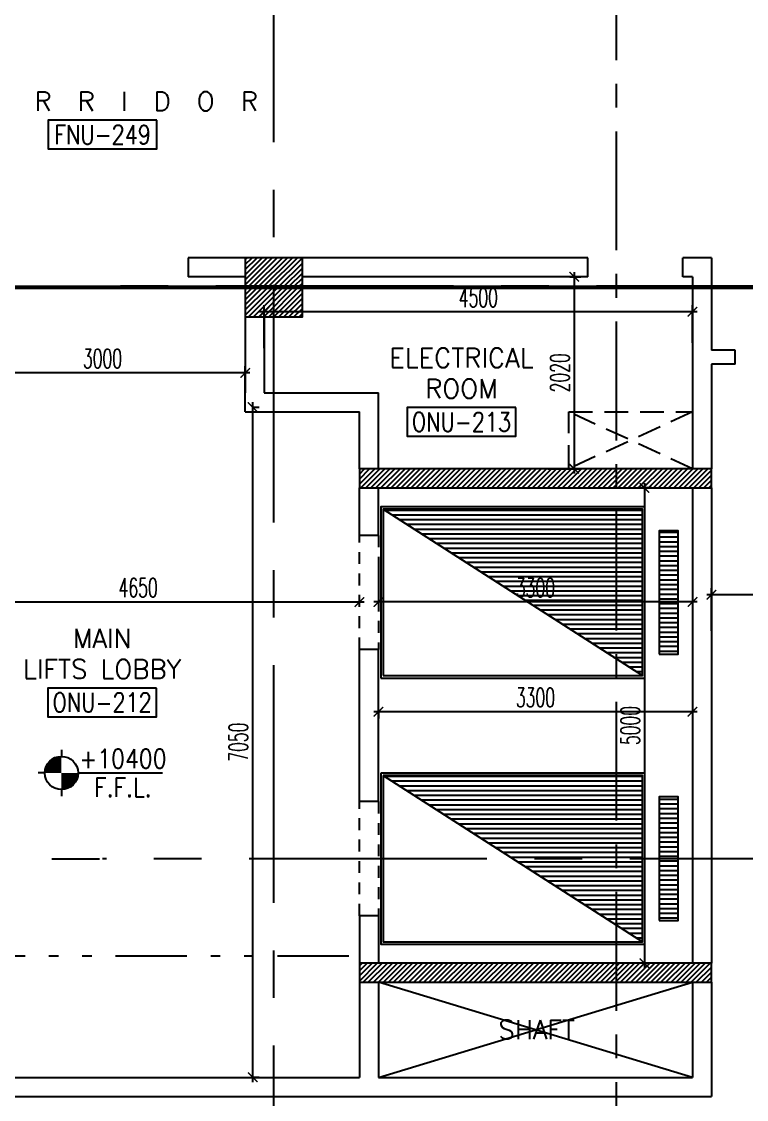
# Model space of a CAD drawing. Extents: x 88852.7 to 88945.7, y 39921.6 to 40001.1.
# Drawn here: x 88876.12 to 88883.74, y 39947.55 to 39958.88 of the extents above; entities that cross this region are included whole.
import ezdxf
from ezdxf.enums import TextEntityAlignment as Align

# ---------------------------------------------------------------- set-up
doc = ezdxf.new("R2010")
doc.units = 0
doc.header["$MEASUREMENT"] = 0
doc.header["$PDMODE"] = 34
for name, pattern in [('2DASHES', [1.7, 0.75, -0.25, 0.1, -0.25, 0.1, -0.25]), ('CENTER', [2, 1.25, -0.25, 0.25, -0.25]), ('CENTERX2', [4, 2.5, -0.5, 0.5, -0.5]), ('HIDDEN', [0.375, 0.25, -0.125]), ('HIDDEN2', [0.1875, 0.125, -0.0625])]:
    doc.linetypes.add(name, pattern=pattern)
doc.layers.get('0').update_dxf_attribs({"color": 4, "linetype": 'CONTINUOUS'})
doc.layers.get('DEFPOINTS').update_dxf_attribs({"linetype": 'CONTINUOUS'})
for name, color, linetype in [('AXES', 11, 'CENTERX2'), ('AXES1', 11, 'CENTER'), ('COL', 2, 'CONTINUOUS'), ('DIM', 4, 'CONTINUOUS'), ('EJ', 11, 'CONTINUOUS'), ('HAT', 11, 'CONTINUOUS'), ('HIDDEN', 11, 'HIDDEN2'), ('IND-ES-L', 4, '2DASHES'), ('LEV-PL', 7, 'CONTINUOUS'), ('LIFTS', 7, 'CONTINUOUS'), ('RM-BOX', 11, 'CONTINUOUS'), ('RM-NAME', 11, 'CONTINUOUS'), ('RM-NO', 11, 'CONTINUOUS'), ('SHAFT', 4, 'CONTINUOUS'), ('WALL', 2, 'CONTINUOUS')]:
    doc.layers.add(name, color=color, linetype=linetype)
doc.styles.add('ROMANS', font='ROMANS.shx', dxfattribs={"width": 0.6})
doc.styles.add('S', font='ROMANS.SHX')
doc.dimstyles.new('STANDARD_IN', dxfattribs={"dimtxt": 0.2, "dimasz": 0.1, "dimexe": 0.07, "dimexo": 0.07, "dimgap": 0.05, "dimtad": 1, "dimdec": 0, "dimlfac": 1000, "dimzin": 0, "dimtxsty": 'ROMANS', "dimblk": 'ARCHTICK', "dimcen": 0.05, "dimdle": 0.05, "dimclrd": 4, "dimclre": 4, "dimclrt": 2, "dimazin": 3, "dimtfac": 1, "dimtdec": 0, "dimtmove": 0, "dimatfit": 3, "dimtolj": 1, "dimtzin": 0})

# ---------------------------------------------------------------- blocks, each defined once
blk = doc.blocks.new('RM1')
at = {"layer": 'RM-BOX'}
blk.add_lwpolyline([(570, -200), (-570, -200), (-570, -500), (570, -500)], close=True, dxfattribs=at)
at = {"layer": 'RM-NAME', "style": 'ROMANS'}
blk.add_attdef('ROOMNAME1', text='', height=200, dxfattribs=at).set_placement((0, 324), align=Align.MIDDLE)
blk = doc.blocks.new('_ARCHTICK')
at = {"color": 0, "linetype": 'BYBLOCK', "const_width": 0.15}
blk.add_lwpolyline([(-0.5, -0.5), (0.5, 0.5)], dxfattribs=at)
blk = doc.blocks.new('*D255')
at = {"layer": 'DEFPOINTS', "color": 0, "linetype": 'CONTINUOUS'}
for p in [(88879.87, 39953.228), (88883.17, 39953.228), (88879.87, 39952.78)]:
    blk.add_point(p, dxfattribs=at)
at = {"layer": 'DIM', "color": 4, "linetype": 'CONTINUOUS'}
for p, q in [((88879.87, 39953.158), (88879.87, 39952.71)), ((88883.17, 39953.158), (88883.17, 39952.71)), ((88883.22, 39952.78), (88879.82, 39952.78))]:
    blk.add_line(p, q, dxfattribs=at)
at = {"layer": 'DIM', "color": 4, "linetype": 'CONTINUOUS', "xscale": 0.1, "yscale": 0.1, "zscale": 0.1, "rotation": 180}
blk.add_blockref('_ARCHTICK', (88879.87, 39952.78), dxfattribs=at)
at = {"layer": 'DIM', "color": 4, "linetype": 'CONTINUOUS', "xscale": 0.1, "yscale": 0.1, "zscale": 0.1}
blk.add_blockref('_ARCHTICK', (88883.17, 39952.78), dxfattribs=at)
at = {"layer": 'DIM', "color": 2, "linetype": 'CONTINUOUS', "insert": (88881.52, 39952.93), "char_height": 0.2, "attachment_point": 5, "style": 'ROMANS'}
blk.add_mtext('\\A1;3300', dxfattribs=at)
blk = doc.blocks.new('*D249')
at = {"layer": 'DEFPOINTS', "color": 0, "linetype": 'CONTINUOUS'}
for p in [(88875.02, 39952.78), (88879.67, 39952.78), (88879.67, 39952.78)]:
    blk.add_point(p, dxfattribs=at)
at = {"layer": 'DIM', "color": 4, "linetype": 'CONTINUOUS'}
blk.add_line((88874.97, 39952.78), (88879.72, 39952.78), dxfattribs=at)
at = {"layer": 'DIM', "color": 4, "linetype": 'CONTINUOUS', "xscale": 0.1, "yscale": 0.1, "zscale": 0.1, "rotation": 180}
blk.add_blockref('_ARCHTICK', (88875.02, 39952.78), dxfattribs=at)
at = {"layer": 'DIM', "color": 4, "linetype": 'CONTINUOUS', "xscale": 0.1, "yscale": 0.1, "zscale": 0.1}
blk.add_blockref('_ARCHTICK', (88879.67, 39952.78), dxfattribs=at)
at = {"layer": 'DIM', "color": 2, "linetype": 'CONTINUOUS', "insert": (88877.345, 39952.93), "char_height": 0.2, "attachment_point": 5, "style": 'ROMANS'}
blk.add_mtext('\\A1;4650', dxfattribs=at)
blk = doc.blocks.new('*D248')
at = {"layer": 'DEFPOINTS', "color": 0, "linetype": 'CONTINUOUS'}
for p in [(88878.47, 39954.83), (88878.47, 39947.78), (88878.548, 39947.78)]:
    blk.add_point(p, dxfattribs=at)
at = {"layer": 'DIM', "color": 4, "linetype": 'CONTINUOUS'}
for p, q in [((88878.54, 39954.83), (88878.618, 39954.83)), ((88878.548, 39954.88), (88878.548, 39947.73)), ((88878.54, 39947.78), (88878.618, 39947.78))]:
    blk.add_line(p, q, dxfattribs=at)
at = {"layer": 'DIM', "color": 4, "linetype": 'CONTINUOUS', "xscale": 0.1, "yscale": 0.1, "zscale": 0.1}
for p, rotation in [((88878.548, 39954.83), 90), ((88878.548, 39947.78), 270)]:
    blk.add_blockref('_ARCHTICK', p, dxfattribs=dict(at, rotation=rotation))
at = {"layer": 'DIM', "color": 2, "linetype": 'CONTINUOUS', "insert": (88878.398, 39951.305), "char_height": 0.2, "attachment_point": 5, "rotation": 90, "style": 'ROMANS'}
blk.add_mtext('\\A1;7050', dxfattribs=at)
blk = doc.blocks.new('*D245')
at = {"layer": 'DEFPOINTS', "color": 0, "linetype": 'CONTINUOUS'}
for p in [(88875.47, 39955.19), (88875.47, 39954.88), (88878.47, 39954.78)]:
    blk.add_point(p, dxfattribs=at)
at = {"layer": 'DIM', "color": 4, "linetype": 'CONTINUOUS'}
for p, q in [((88875.47, 39954.95), (88875.47, 39955.26)), ((88878.47, 39954.85), (88878.47, 39955.26)), ((88878.52, 39955.19), (88875.42, 39955.19))]:
    blk.add_line(p, q, dxfattribs=at)
at = {"layer": 'DIM', "color": 4, "linetype": 'CONTINUOUS', "xscale": 0.1, "yscale": 0.1, "zscale": 0.1, "rotation": 180}
blk.add_blockref('_ARCHTICK', (88875.47, 39955.19), dxfattribs=at)
at = {"layer": 'DIM', "color": 4, "linetype": 'CONTINUOUS', "xscale": 0.1, "yscale": 0.1, "zscale": 0.1}
blk.add_blockref('_ARCHTICK', (88878.47, 39955.19), dxfattribs=at)
at = {"layer": 'DIM', "color": 2, "linetype": 'CONTINUOUS', "insert": (88876.97, 39955.34), "char_height": 0.2, "attachment_point": 5, "style": 'ROMANS'}
blk.add_mtext('\\A1;3000', dxfattribs=at)
blk = doc.blocks.new('*D244')
at = {"layer": 'DEFPOINTS', "color": 0, "linetype": 'CONTINUOUS'}
for p in [(88882.813, 39953.98), (88882.666, 39948.98), (88882.88, 39948.98)]:
    blk.add_point(p, dxfattribs=at)
at = {"layer": 'DIM', "color": 4, "linetype": 'CONTINUOUS'}
for p, q in [((88882.666, 39954.03), (88882.666, 39948.93)), ((88882.743, 39953.98), (88882.596, 39953.98)), ((88882.81, 39948.98), (88882.596, 39948.98))]:
    blk.add_line(p, q, dxfattribs=at)
at = {"layer": 'DIM', "color": 4, "linetype": 'CONTINUOUS', "xscale": 0.1, "yscale": 0.1, "zscale": 0.1}
for p, rotation in [((88882.666, 39953.98), 90), ((88882.666, 39948.98), 270)]:
    blk.add_blockref('_ARCHTICK', p, dxfattribs=dict(at, rotation=rotation))
at = {"layer": 'DIM', "color": 2, "linetype": 'CONTINUOUS', "insert": (88882.516, 39951.48), "char_height": 0.2, "attachment_point": 5, "rotation": 90, "style": 'ROMANS'}
blk.add_mtext('\\A1;5000', dxfattribs=at)
blk = doc.blocks.new('*D243')
at = {"layer": 'DEFPOINTS', "color": 0, "linetype": 'CONTINUOUS'}
for p in [(88879.87, 39951.688), (88879.87, 39951.625), (88883.17, 39951.688)]:
    blk.add_point(p, dxfattribs=at)
at = {"layer": 'DIM', "color": 4, "linetype": 'CONTINUOUS'}
for p, q in [((88883.22, 39951.625), (88879.82, 39951.625)), ((88879.87, 39951.618), (88879.87, 39951.555)), ((88883.17, 39951.618), (88883.17, 39951.555))]:
    blk.add_line(p, q, dxfattribs=at)
at = {"layer": 'DIM', "color": 4, "linetype": 'CONTINUOUS', "xscale": 0.1, "yscale": 0.1, "zscale": 0.1, "rotation": 180}
blk.add_blockref('_ARCHTICK', (88879.87, 39951.625), dxfattribs=at)
at = {"layer": 'DIM', "color": 4, "linetype": 'CONTINUOUS', "xscale": 0.1, "yscale": 0.1, "zscale": 0.1}
blk.add_blockref('_ARCHTICK', (88883.17, 39951.625), dxfattribs=at)
at = {"layer": 'DIM', "color": 2, "linetype": 'CONTINUOUS', "insert": (88881.52, 39951.775), "char_height": 0.2, "attachment_point": 5, "style": 'ROMANS'}
blk.add_mtext('\\A1;3300', dxfattribs=at)
blk = doc.blocks.new('*D242')
at = {"layer": 'DEFPOINTS', "color": 0, "linetype": 'CONTINUOUS'}
for p in [(88881.81, 39956.2), (88881.581, 39954.18), (88881.927, 39954.18)]:
    blk.add_point(p, dxfattribs=at)
at = {"layer": 'DIM', "color": 4, "linetype": 'CONTINUOUS'}
for p, q in [((88881.88, 39956.2), (88881.997, 39956.2)), ((88881.927, 39956.25), (88881.927, 39954.13)), ((88881.651, 39954.18), (88881.997, 39954.18))]:
    blk.add_line(p, q, dxfattribs=at)
at = {"layer": 'DIM', "color": 4, "linetype": 'CONTINUOUS', "xscale": 0.1, "yscale": 0.1, "zscale": 0.1}
for p, rotation in [((88881.927, 39956.2), 90), ((88881.927, 39954.18), 270)]:
    blk.add_blockref('_ARCHTICK', p, dxfattribs=dict(at, rotation=rotation))
at = {"layer": 'DIM', "color": 2, "linetype": 'CONTINUOUS', "insert": (88881.777, 39955.19), "char_height": 0.2, "attachment_point": 5, "rotation": 90, "style": 'ROMANS'}
blk.add_mtext('\\A1;2020', dxfattribs=at)
blk = doc.blocks.new('*D241')
at = {"layer": 'DEFPOINTS', "color": 0, "linetype": 'CONTINUOUS'}
for p in [(88878.67, 39955.832), (88878.67, 39955.38), (88883.17, 39955.436)]:
    blk.add_point(p, dxfattribs=at)
at = {"layer": 'DIM', "color": 4, "linetype": 'CONTINUOUS'}
for p, q in [((88883.22, 39955.832), (88878.62, 39955.832)), ((88878.67, 39955.45), (88878.67, 39955.902)), ((88883.17, 39955.506), (88883.17, 39955.902))]:
    blk.add_line(p, q, dxfattribs=at)
at = {"layer": 'DIM', "color": 4, "linetype": 'CONTINUOUS', "xscale": 0.1, "yscale": 0.1, "zscale": 0.1, "rotation": 180}
blk.add_blockref('_ARCHTICK', (88878.67, 39955.832), dxfattribs=at)
at = {"layer": 'DIM', "color": 4, "linetype": 'CONTINUOUS', "xscale": 0.1, "yscale": 0.1, "zscale": 0.1}
blk.add_blockref('_ARCHTICK', (88883.17, 39955.832), dxfattribs=at)
at = {"layer": 'DIM', "color": 2, "linetype": 'CONTINUOUS', "insert": (88880.92, 39955.982), "char_height": 0.2, "attachment_point": 5, "style": 'ROMANS'}
blk.add_mtext('\\A1;4500', dxfattribs=at)
blk = doc.blocks.new('*D240')
at = {"layer": 'DEFPOINTS', "color": 0, "linetype": 'CONTINUOUS'}
for p in [(88883.37, 39952.856), (88883.37, 39952.405), (88885.67, 39952.405)]:
    blk.add_point(p, dxfattribs=at)
at = {"layer": 'DIM', "color": 4, "linetype": 'CONTINUOUS'}
for p, q in [((88885.72, 39952.856), (88883.32, 39952.856)), ((88883.37, 39952.475), (88883.37, 39952.926)), ((88885.67, 39952.475), (88885.67, 39952.926))]:
    blk.add_line(p, q, dxfattribs=at)
at = {"layer": 'DIM', "color": 4, "linetype": 'CONTINUOUS', "xscale": 0.1, "yscale": 0.1, "zscale": 0.1, "rotation": 180}
blk.add_blockref('_ARCHTICK', (88883.37, 39952.856), dxfattribs=at)
at = {"layer": 'DIM', "color": 4, "linetype": 'CONTINUOUS', "xscale": 0.1, "yscale": 0.1, "zscale": 0.1}
blk.add_blockref('_ARCHTICK', (88885.67, 39952.856), dxfattribs=at)
at = {"layer": 'DIM', "color": 2, "linetype": 'CONTINUOUS', "insert": (88884.52, 39953.006), "char_height": 0.2, "attachment_point": 5, "style": 'ROMANS'}
blk.add_mtext('\\A1;2300', dxfattribs=at)
blk = doc.blocks.new('*X23')
at = {"color": 0}
for p, q in [((503899, 131750), (506612, 131750)), ((503977, 131700), (506612, 131700)), ((504055, 131650), (506612, 131650)), ((504132, 131600), (506612, 131600)), ((504210, 131550), (506612, 131550)), ((504288, 131500), (506612, 131500)), ((504366, 131450), (506612, 131450)), ((504444, 131400), (506612, 131400)), ((504522, 131350), (506612, 131350)), ((504600, 131300), (506612, 131300)), ((504677, 131250), (506612, 131250)), ((504755, 131200), (506612, 131200)), ((504833, 131150), (506612, 131150)), ((504911, 131100), (506612, 131100)), ((504989, 131050), (506612, 131050)), ((505067, 131000), (506612, 131000)), ((505145, 130950), (506612, 130950)), ((505222, 130900), (506612, 130900)), ((505300, 130850), (506612, 130850)), ((505378, 130800), (506612, 130800)), ((505456, 130750), (506612, 130750)), ((505534, 130700), (506612, 130700)), ((505612, 130650), (506612, 130650)), ((505690, 130600), (506612, 130600)), ((505767, 130550), (506612, 130550)), ((505845, 130500), (506612, 130500)), ((505923, 130450), (506612, 130450)), ((506001, 130400), (506612, 130400)), ((506079, 130350), (506612, 130350)), ((506157, 130300), (506612, 130300)), ((506235, 130250), (506612, 130250)), ((506312, 130200), (506612, 130200)), ((506390, 130150), (506612, 130150)), ((506468, 130100), (506612, 130100)), ((506546, 130050), (506612, 130050))]:
    blk.add_line(p, q, dxfattribs=at)
blk = doc.blocks.new('C5')
at = {"layer": 'HAT', "linetype": 'BYBLOCK'}
h = blk.add_hatch(dxfattribs=at)
h.set_pattern_fill('ANSI31', color=256, scale=300, style=0)
h.set_pattern_definition([(45, (-223356.182, -51411.005), (-26.516504, 26.516504), [])])
h.paths.add_polyline_path([(300, 300), (0, 300), (0, 0), (300, 0)])
h.paths.add_polyline_path([(600, 300), (300, 300), (300, 0), (600, 0)])
at = {"layer": 'COL'}
blk.add_lwpolyline([(600, 300), (0, 300), (0, 0), (600, 0)], close=True, dxfattribs=at)
blk = doc.blocks.new('*X22')
at = {"color": 0}
for p, q in [((140176, 227700), (140376, 227700)), ((140176, 227650), (140376, 227650)), ((140176, 227600), (140376, 227600)), ((140176, 227550), (140376, 227550)), ((140176, 227500), (140376, 227500)), ((140176, 227450), (140376, 227450)), ((140176, 227400), (140376, 227400)), ((140176, 227350), (140376, 227350)), ((140176, 227300), (140376, 227300)), ((140176, 227250), (140376, 227250)), ((140176, 227200), (140376, 227200)), ((140176, 227150), (140376, 227150)), ((140176, 227100), (140376, 227100)), ((140176, 227050), (140376, 227050)), ((140176, 227000), (140376, 227000)), ((140176, 226950), (140376, 226950)), ((140176, 226900), (140376, 226900)), ((140176, 226850), (140376, 226850)), ((140176, 226800), (140376, 226800)), ((140176, 226750), (140376, 226750)), ((140176, 226700), (140376, 226700)), ((140176, 226650), (140376, 226650)), ((140176, 226600), (140376, 226600)), ((140176, 226550), (140376, 226550)), ((140176, 226500), (140376, 226500)), ((140176, 226450), (140376, 226450))]:
    blk.add_line(p, q, dxfattribs=at)
blk = doc.blocks.new('*X28')
at = {"color": 0}
for p, q in [((197839, 143639), (197999, 143800)), ((197839, 143692), (197946, 143800)), ((197839, 143745), (197893, 143800)), ((197853, 143600), (198053, 143800)), ((197906, 143600), (198106, 143800)), ((197959, 143600), (198159, 143800)), ((198012, 143600), (198212, 143800)), ((198065, 143600), (198265, 143800)), ((198118, 143600), (198318, 143800)), ((198171, 143600), (198371, 143800)), ((198224, 143600), (198424, 143800)), ((198277, 143600), (198477, 143800)), ((198330, 143600), (198530, 143800)), ((198383, 143600), (198583, 143800)), ((198436, 143600), (198636, 143800)), ((198489, 143600), (198689, 143800)), ((198542, 143600), (198742, 143800)), ((198595, 143600), (198795, 143800)), ((198648, 143600), (198848, 143800)), ((198701, 143600), (198901, 143800)), ((198754, 143600), (198954, 143800)), ((198807, 143600), (199007, 143800)), ((198860, 143600), (199060, 143800)), ((198913, 143600), (199113, 143800)), ((198966, 143600), (199166, 143800)), ((199019, 143600), (199219, 143800)), ((199072, 143600), (199272, 143800)), ((199125, 143600), (199325, 143800)), ((199178, 143600), (199378, 143800)), ((199231, 143600), (199431, 143800)), ((199284, 143600), (199484, 143800)), ((199337, 143600), (199537, 143800)), ((199390, 143600), (199590, 143800)), ((199443, 143600), (199643, 143800)), ((199497, 143600), (199697, 143800)), ((199550, 143600), (199750, 143800)), ((199603, 143600), (199803, 143800)), ((199656, 143600), (199856, 143800)), ((199709, 143600), (199909, 143800)), ((199762, 143600), (199962, 143800)), ((199815, 143600), (200015, 143800)), ((199868, 143600), (200068, 143800)), ((199921, 143600), (200121, 143800)), ((199974, 143600), (200174, 143800)), ((200027, 143600), (200227, 143800)), ((200080, 143600), (200280, 143800)), ((200133, 143600), (200333, 143800)), ((200186, 143600), (200386, 143800)), ((200239, 143600), (200439, 143800)), ((200292, 143600), (200492, 143800)), ((200345, 143600), (200545, 143800)), ((200398, 143600), (200598, 143800)), ((200451, 143600), (200651, 143800)), ((200504, 143600), (200704, 143800)), ((200557, 143600), (200757, 143800)), ((200610, 143600), (200810, 143800)), ((200663, 143600), (200863, 143800)), ((200716, 143600), (200916, 143800)), ((200769, 143600), (200969, 143800)), ((200822, 143600), (201022, 143800)), ((200875, 143600), (201075, 143800)), ((200928, 143600), (201128, 143800)), ((200981, 143600), (201181, 143800)), ((201034, 143600), (201234, 143800)), ((201088, 143600), (201288, 143800)), ((201141, 143600), (201341, 143800)), ((201194, 143600), (201394, 143800)), ((201247, 143600), (201447, 143800)), ((201300, 143600), (201500, 143800)), ((201353, 143600), (201539, 143786)), ((201406, 143600), (201539, 143733)), ((201459, 143600), (201539, 143680)), ((201512, 143600), (201539, 143627))]:
    blk.add_line(p, q, dxfattribs=at)
blk = doc.blocks.new('*X33')
at = {"color": 0}
for p, q in [((197839, 138813), (198025, 139000)), ((197839, 138866), (197972, 139000)), ((197839, 138919), (197919, 139000)), ((197839, 138972), (197866, 139000)), ((197879, 138800), (198079, 139000)), ((197932, 138800), (198132, 139000)), ((197985, 138800), (198185, 139000)), ((198038, 138800), (198238, 139000)), ((198091, 138800), (198291, 139000)), ((198144, 138800), (198344, 139000)), ((198197, 138800), (198397, 139000)), ((198250, 138800), (198450, 139000)), ((198303, 138800), (198503, 139000)), ((198356, 138800), (198556, 139000)), ((198409, 138800), (198609, 139000)), ((198462, 138800), (198662, 139000)), ((198515, 138800), (198715, 139000)), ((198568, 138800), (198768, 139000)), ((198621, 138800), (198821, 139000)), ((198674, 138800), (198874, 139000)), ((198727, 138800), (198927, 139000)), ((198780, 138800), (198980, 139000)), ((198833, 138800), (199033, 139000)), ((198886, 138800), (199086, 139000)), ((198939, 138800), (199139, 139000)), ((198992, 138800), (199192, 139000)), ((199045, 138800), (199245, 139000)), ((199098, 138800), (199298, 139000)), ((199151, 138800), (199351, 139000)), ((199204, 138800), (199404, 139000)), ((199257, 138800), (199457, 139000)), ((199310, 138800), (199510, 139000)), ((199363, 138800), (199563, 139000)), ((199416, 138800), (199616, 139000)), ((199469, 138800), (199669, 139000)), ((199523, 138800), (199723, 139000)), ((199576, 138800), (199776, 139000)), ((199629, 138800), (199829, 139000)), ((199682, 138800), (199882, 139000)), ((199735, 138800), (199935, 139000)), ((199788, 138800), (199988, 139000)), ((199841, 138800), (200041, 139000)), ((199894, 138800), (200094, 139000)), ((199947, 138800), (200147, 139000)), ((200000, 138800), (200200, 139000)), ((200053, 138800), (200253, 139000)), ((200106, 138800), (200306, 139000)), ((200159, 138800), (200359, 139000)), ((200212, 138800), (200412, 139000)), ((200265, 138800), (200465, 139000)), ((200318, 138800), (200518, 139000)), ((200371, 138800), (200571, 139000)), ((200424, 138800), (200624, 139000)), ((200477, 138800), (200677, 139000)), ((200530, 138800), (200730, 139000)), ((200583, 138800), (200783, 139000)), ((200636, 138800), (200836, 139000)), ((200689, 138800), (200889, 139000)), ((200742, 138800), (200942, 139000)), ((200795, 138800), (200995, 139000)), ((200848, 138800), (201048, 139000)), ((200901, 138800), (201101, 139000)), ((200954, 138800), (201154, 139000)), ((201007, 138800), (201207, 139000)), ((201060, 138800), (201260, 139000)), ((201114, 138800), (201314, 139000)), ((201167, 138800), (201367, 139000)), ((201220, 138800), (201420, 139000)), ((201273, 138800), (201473, 139000)), ((201326, 138800), (201526, 139000)), ((201379, 138800), (201539, 138960)), ((201432, 138800), (201539, 138907)), ((201485, 138800), (201539, 138854))]:
    blk.add_line(p, q, dxfattribs=at)
blk = doc.blocks.new('LEV1')
at = {"layer": 'LEV-PL'}
for p, q in [((0, 245), (0, 175)), ((-175, 0), (-245, 0)), ((175, 0), (1061, 0)), ((0, -175), (0, -245))]:
    blk.add_line(p, q, dxfattribs=at)
at = {"layer": 'LEV-PL', "const_width": 175}
for points in [[(-88, 0, -0.414214), (0, 88, -1)], [(88, 0, -0.414214), (0, -88, -1)]]:
    blk.add_lwpolyline(points, format="xyb", dxfattribs=at)
at = {"layer": 'LEV-PL'}
blk.add_circle((0, 0), 175, dxfattribs=at)
at = {"layer": 'LEV-PL', "color": 4, "style": 'S', "width": 0.85}
for tag, p in [('+0000', (646, 50)), ('F.F.L.', (646, -250))]:
    blk.add_attdef(tag, text='', height=200, dxfattribs=at).set_placement(p, align=Align.CENTER)

msp = doc.modelspace()

# ---------------------------------------------------------------- linework, layer by layer
at = {"layer": 'AXES'}
for p, q in [((88878.7703, 39921.6153), (88878.7703, 40000.4279)), ((88853.7886, 39956.0996), (88876.9703, 39956.0996)), ((88853.7886, 39956.0796), (88876.9703, 39956.0796)), ((88944.6603, 39956.0996), (88876.9703, 39956.0996)), ((88944.6603, 39956.0796), (88876.9703, 39956.0796)), ((88853.4386, 39950.0796), (88876.9703, 39950.0796)), ((88945.0103, 39950.0796), (88876.9703, 39950.0796))]:
    msp.add_line(p, q, dxfattribs=at)
at = {"layer": 'AXES1'}
msp.add_line((88882.3703, 39928.4796), (88882.3703, 39987.2996), dxfattribs=at)
at = {"layer": 'COL'}
for p, q in [((88875.4203, 39947.7796), (88879.6703, 39947.7796)), ((88875.4203, 39947.5796), (88879.6703, 39947.5796))]:
    msp.add_line(p, q, dxfattribs=at)
for points in [[(88879.6703, 39954.1796), (88879.6703, 39953.9796), (88883.3703, 39953.9796), (88883.3703, 39954.1796)], [(88879.6703, 39948.9796), (88879.6703, 39948.7796), (88883.3703, 39948.7796), (88883.3703, 39948.9796)]]:
    msp.add_lwpolyline(points, close=True, dxfattribs=at)
for points in [[(88880.2345, 39948.9796), (88879.6703, 39948.9796), (88879.6703, 39948.7796)], [(88883.3703, 39948.7796), (88883.3703, 39948.9796)]]:
    msp.add_lwpolyline(points, dxfattribs=at)
at = {"layer": 'EJ'}
for p, q in [((88859.9253, 39956.0996), (88935.4603, 39956.0996)), ((88859.9253, 39956.0796), (88935.4603, 39956.0796))]:
    msp.add_line(p, q, dxfattribs=at)
at = {"layer": 'HIDDEN'}
for p, q in [((88879.6703, 39952.2796), (88879.6703, 39953.4796)), ((88879.6703, 39952.2796), (88879.6703, 39953.4796)), ((88879.8703, 39953.4796), (88879.8703, 39952.2796)), ((88879.8703, 39953.4796), (88879.8703, 39952.2796)), ((88879.6703, 39949.4796), (88879.6703, 39950.6796)), ((88879.6703, 39949.4796), (88879.6703, 39950.6796)), ((88879.8703, 39950.6796), (88879.8703, 39949.4796)), ((88879.8703, 39950.6796), (88879.8703, 39949.4796))]:
    msp.add_line(p, q, dxfattribs=at)
at = {"layer": 'IND-ES-L'}
msp.add_line((88879.5575, 39949.0556), (88874.383, 39949.0556), dxfattribs=at)
at = {"layer": 'LIFTS'}
for p, q in [((88879.9203, 39953.7546), (88882.6453, 39952.0046)), ((88879.9203, 39950.9546), (88882.6453, 39949.2046))]:
    msp.add_line(p, q, dxfattribs=at)
for points in [[(88879.8953, 39951.9796), (88882.6703, 39951.9796), (88882.6703, 39953.7796), (88879.8953, 39953.7796)], [(88879.9203, 39952.0046), (88882.6453, 39952.0046), (88882.6453, 39953.7546), (88879.9203, 39953.7546)], [(88882.8203, 39952.2296), (88883.0203, 39952.2296), (88883.0203, 39953.5296), (88882.8203, 39953.5296)], [(88879.8953, 39950.9796), (88879.8953, 39949.1796), (88882.6703, 39949.1796), (88882.6703, 39950.9796)], [(88879.9203, 39950.9546), (88879.9203, 39949.2046), (88882.6453, 39949.2046), (88882.6453, 39950.9546)], [(88882.8203, 39949.4296), (88883.0203, 39949.4296), (88883.0203, 39950.7296), (88882.8203, 39950.7296)]]:
    msp.add_lwpolyline(points, close=True, dxfattribs=at)
at = {"layer": 'SHAFT', "color": 97, "linetype": 'HIDDEN'}
for p, q in [((88883.1703, 39954.1796), (88881.8703, 39954.7796)), ((88883.1703, 39954.7796), (88881.8703, 39954.1796))]:
    msp.add_line(p, q, dxfattribs=at)
at = {"layer": 'SHAFT'}
for p, q in [((88879.8703, 39947.7796), (88883.1703, 39948.7796)), ((88883.1703, 39947.7796), (88879.8703, 39948.7796))]:
    msp.add_line(p, q, dxfattribs=at)
at = {"layer": 'SHAFT', "color": 97, "linetype": 'HIDDEN'}
msp.add_lwpolyline([(88881.8703, 39954.7796), (88883.1703, 39954.7796), (88883.1703, 39954.1796), (88881.8703, 39954.1796)], close=True, dxfattribs=at)
at = {"layer": 'WALL', "color": 2, "linetype": 'CONTINUOUS'}
for p, q in [((88877.8703, 39956.3996), (88877.8703, 39956.1996)), ((88878.4703, 39956.3996), (88877.8703, 39956.3996)), ((88878.4703, 39956.1996), (88877.8703, 39956.1996))]:
    msp.add_line(p, q, dxfattribs=at)
at = {"layer": 'WALL'}
for p, q in [((88882.0703, 39956.3996), (88879.0703, 39956.3996)), ((88882.0703, 39956.1996), (88882.0703, 39956.3996)), ((88883.3703, 39956.3996), (88883.0703, 39956.3996)), ((88883.0703, 39956.1996), (88883.0703, 39956.3996)), ((88883.3703, 39956.3996), (88883.3703, 39955.4296)), ((88882.0703, 39956.1996), (88879.0703, 39956.1996)), ((88880.2345, 39956.1996), (88880.0953, 39956.1996)), ((88883.1703, 39956.1996), (88883.0703, 39956.1996)), ((88883.1703, 39956.1996), (88883.1703, 39954.1796)), ((88878.4703, 39955.7796), (88878.4703, 39954.9796)), ((88878.6703, 39955.7796), (88878.6703, 39954.9796)), ((88883.6203, 39955.4296), (88883.3703, 39955.4296)), ((88883.6203, 39955.2796), (88883.6203, 39955.4296)), ((88883.6203, 39955.2796), (88883.3703, 39955.2796)), ((88883.3703, 39955.2796), (88883.3703, 39954.1796)), ((88878.4703, 39954.7796), (88878.4703, 39954.9796)), ((88878.4703, 39954.7796), (88878.4703, 39954.9796)), ((88878.4703, 39954.7796), (88878.4703, 39954.9796)), ((88878.6703, 39954.9796), (88879.8703, 39954.9796)), ((88879.8703, 39954.1796), (88879.8703, 39954.9796)), ((88878.4703, 39954.7796), (88879.6703, 39954.7796)), ((88879.6703, 39954.1796), (88879.6703, 39954.7796)), ((88879.6703, 39953.4796), (88879.6703, 39953.9796)), ((88879.8703, 39953.4796), (88879.8703, 39953.9796)), ((88883.1703, 39953.9796), (88883.1703, 39948.9796)), ((88883.3703, 39953.9796), (88883.3703, 39948.9796)), ((88879.6703, 39953.4796), (88879.6703, 39953.7796)), ((88879.8703, 39953.4796), (88879.8703, 39953.5796)), ((88879.8703, 39953.4796), (88879.6703, 39953.4796)), ((88879.8703, 39952.2796), (88879.6703, 39952.2796)), ((88879.6703, 39950.6796), (88879.6703, 39952.2796)), ((88879.8703, 39950.6796), (88879.8703, 39952.2796)), ((88879.6703, 39950.6796), (88879.6703, 39951.8796)), ((88879.8703, 39950.6796), (88879.8703, 39951.8796)), ((88879.8703, 39950.6796), (88879.6703, 39950.6796)), ((88879.8703, 39950.6796), (88879.6703, 39950.6796)), ((88879.6703, 39949.4796), (88879.6703, 39948.9796)), ((88879.8703, 39949.4796), (88879.6703, 39949.4796)), ((88879.8703, 39949.4796), (88879.6703, 39949.4796)), ((88879.6703, 39949.4796), (88879.6703, 39948.9796)), ((88879.8703, 39949.4796), (88879.8703, 39948.9796)), ((88879.8703, 39949.4796), (88879.8703, 39948.9796)), ((88879.6703, 39948.7796), (88879.6703, 39947.7796)), ((88879.6703, 39948.7796), (88879.6703, 39947.7796)), ((88879.8703, 39948.7796), (88879.8703, 39947.7796)), ((88879.8703, 39948.7796), (88879.8703, 39947.7796)), ((88883.1703, 39948.7796), (88883.1703, 39947.7796)), ((88883.3703, 39948.7796), (88883.3703, 39947.5796)), ((88875.4203, 39947.7796), (88879.3703, 39947.7796)), ((88876.9703, 39947.7796), (88879.6703, 39947.7796)), ((88876.9703, 39947.7796), (88879.3703, 39947.7796)), ((88879.8703, 39947.7796), (88880.2345, 39947.7796)), ((88879.8703, 39947.7796), (88883.1703, 39947.7796)), ((88875.4203, 39947.5796), (88879.3703, 39947.5796)), ((88876.9703, 39947.5796), (88883.3703, 39947.5796)), ((88876.9703, 39947.5796), (88879.3703, 39947.5796))]:
    msp.add_line(p, q, dxfattribs=at)

# ---------------------------------------------------------------- block references
at = {"layer": 'COL', "xscale": 0.001, "yscale": 0.001, "zscale": 0.001}
for p in [(88878.4703, 39956.0996), (88878.4703, 39955.7796)]:
    msp.add_blockref('C5', p, dxfattribs=at)
at = {"layer": 'HAT', "xscale": 0.001, "yscale": 0.001, "zscale": 0.001}
for name, p in [('*X28', (88681.8317, 39810.3798)), ('*X33', (88681.8317, 39809.9798))]:
    msp.add_blockref(name, p, dxfattribs=at)
at = {"layer": 'LEV-PL', "xscale": 0.001, "yscale": 0.001, "zscale": 0.001}
msp.add_blockref('LEV1', (88876.5385, 39950.9809), dxfattribs=at).add_auto_attribs({'F.F.L.': 'F.F.L.', '+0000': '+10400'})
at = {"layer": 'LIFTS', "color": 8, "xscale": 0.001, "yscale": 0.001, "zscale": 0.001}
for name, p in [('*X23', (88376.0333, 39821.9969)), ('*X22', (88742.6438, 39725.8134)), ('*X23', (88376.0333, 39819.1969)), ('*X22', (88742.6438, 39723.0057))]:
    msp.add_blockref(name, p, dxfattribs=at)
at = {"layer": 'RM-NO'}
ref = msp.add_blockref('RM1', (88876.9703, 39958.0457), dxfattribs=dict(at, xscale=0.001, yscale=0.001, zscale=0.001))
ref.add_attrib('ROOMNO', 'FNU-249', dxfattribs={"height": 0.2, "style": 'ROMANS', "width": 0.8}).set_placement((88876.9703, 39957.6957), align=Align.MIDDLE)
ref.add_attrib('ROOMNAME2', 'C  O  R  R  I  D  O  R', dxfattribs={"layer": 'RM-NAME', "height": 0.2, "style": 'ROMANS'}).set_placement((88876.9703, 39958.0457), align=Align.MIDDLE)
ref = msp.add_blockref('RM1', (88880.7422, 39955.0237), dxfattribs=dict(at, xscale=0.001, yscale=0.001, zscale=0.001))
ref.add_attrib('ROOMNO', 'ONU-213', dxfattribs={"height": 0.2, "style": 'ROMANS', "width": 0.8}).set_placement((88880.7422, 39954.6737), align=Align.MIDDLE)
ref.add_attrib('ROOMNAME2', 'ROOM', dxfattribs={"layer": 'RM-NAME', "height": 0.2, "style": 'ROMANS'}).set_placement((88880.7422, 39955.0237), align=Align.MIDDLE)
ref.add_attrib('ROOMNAME1', 'ELECTRICAL', dxfattribs={"layer": 'RM-NAME', "height": 0.2, "style": 'ROMANS'}).set_placement((88880.7422, 39955.3475), align=Align.MIDDLE)
ref = msp.add_blockref('RM1', (88876.9659, 39952.0732), dxfattribs=dict(at, xscale=0.001, yscale=0.001, zscale=0.001))
ref.add_attrib('ROOMNO', 'ONU-212', dxfattribs={"height": 0.2, "style": 'ROMANS', "width": 0.8}).set_placement((88876.9659, 39951.7232), align=Align.MIDDLE)
ref.add_attrib('ROOMNAME2', 'LIFTS LOBBY', dxfattribs={"layer": 'RM-NAME', "height": 0.2, "style": 'ROMANS'}).set_placement((88876.9659, 39952.0732), align=Align.MIDDLE)
ref.add_attrib('ROOMNAME1', 'MAIN', dxfattribs={"layer": 'RM-NAME', "height": 0.2, "style": 'ROMANS'}).set_placement((88876.9659, 39952.397), align=Align.MIDDLE)

# ---------------------------------------------------------------- texts
at = {"layer": 'RM-NAME', "style": 'ROMANS'}
msp.add_text('SHAFT', height=0.2, dxfattribs=at).set_placement((88881.5339, 39948.2807), align=Align.MIDDLE)

# ---------------------------------------------------------------- dimensions: what is measured, and where the dimension line sits
at = {"layer": 'DIM', "color": 0, "linetype": 'CONTINUOUS'}
for base, p1, p2, picture, middle in [((88881.9275, 39954.1796), (88881.8101, 39956.1996), (88881.5813, 39954.1796), '*D242', (88881.7775, 39955.1896)), ((88878.5475, 39947.7796), (88878.4703, 39954.8296), (88878.4703, 39947.7796), '*D248', (88878.3975, 39951.3046)), ((88882.6656, 39948.9796), (88882.8132, 39953.9796), (88882.8801, 39948.9796), '*D244', (88882.5156, 39951.4796))]:
    dim = msp.add_linear_dim(base=base, p1=p1, p2=p2, angle=90, dimstyle='STANDARD_IN', dxfattribs=at)
    dim.commit()
    dim.dimension.update_dxf_attribs({"geometry": picture, "text_midpoint": middle})
for base, p1, p2, picture, middle in [((88878.6703, 39955.8324), (88883.1703, 39955.4355), (88878.6703, 39955.3796), '*D241', (88880.9203, 39955.9824)), ((88875.4703, 39955.1897), (88878.4703, 39954.7796), (88875.4703, 39954.8796), '*D245', (88876.9703, 39955.3397)), ((88879.8703, 39952.7801), (88883.1703, 39953.2279), (88879.8703, 39953.2279), '*D255', (88881.5203, 39952.9301)), ((88883.3703, 39952.8561), (88885.6703, 39952.4046), (88883.3703, 39952.4046), '*D240', (88884.5203, 39953.0061)), ((88879.6703, 39952.7801), (88875.0203, 39952.7801), (88879.6703, 39952.7801), '*D249', (88877.3453, 39952.9301)), ((88879.8703, 39951.6246), (88883.1703, 39951.6882), (88879.8703, 39951.6882), '*D243', (88881.5203, 39951.7746))]:
    dim = msp.add_linear_dim(base=base, p1=p1, p2=p2, dimstyle='STANDARD_IN', dxfattribs=at)
    dim.commit()
    dim.dimension.update_dxf_attribs({"geometry": picture, "text_midpoint": middle})

doc.saveas('drawing.dxf')
